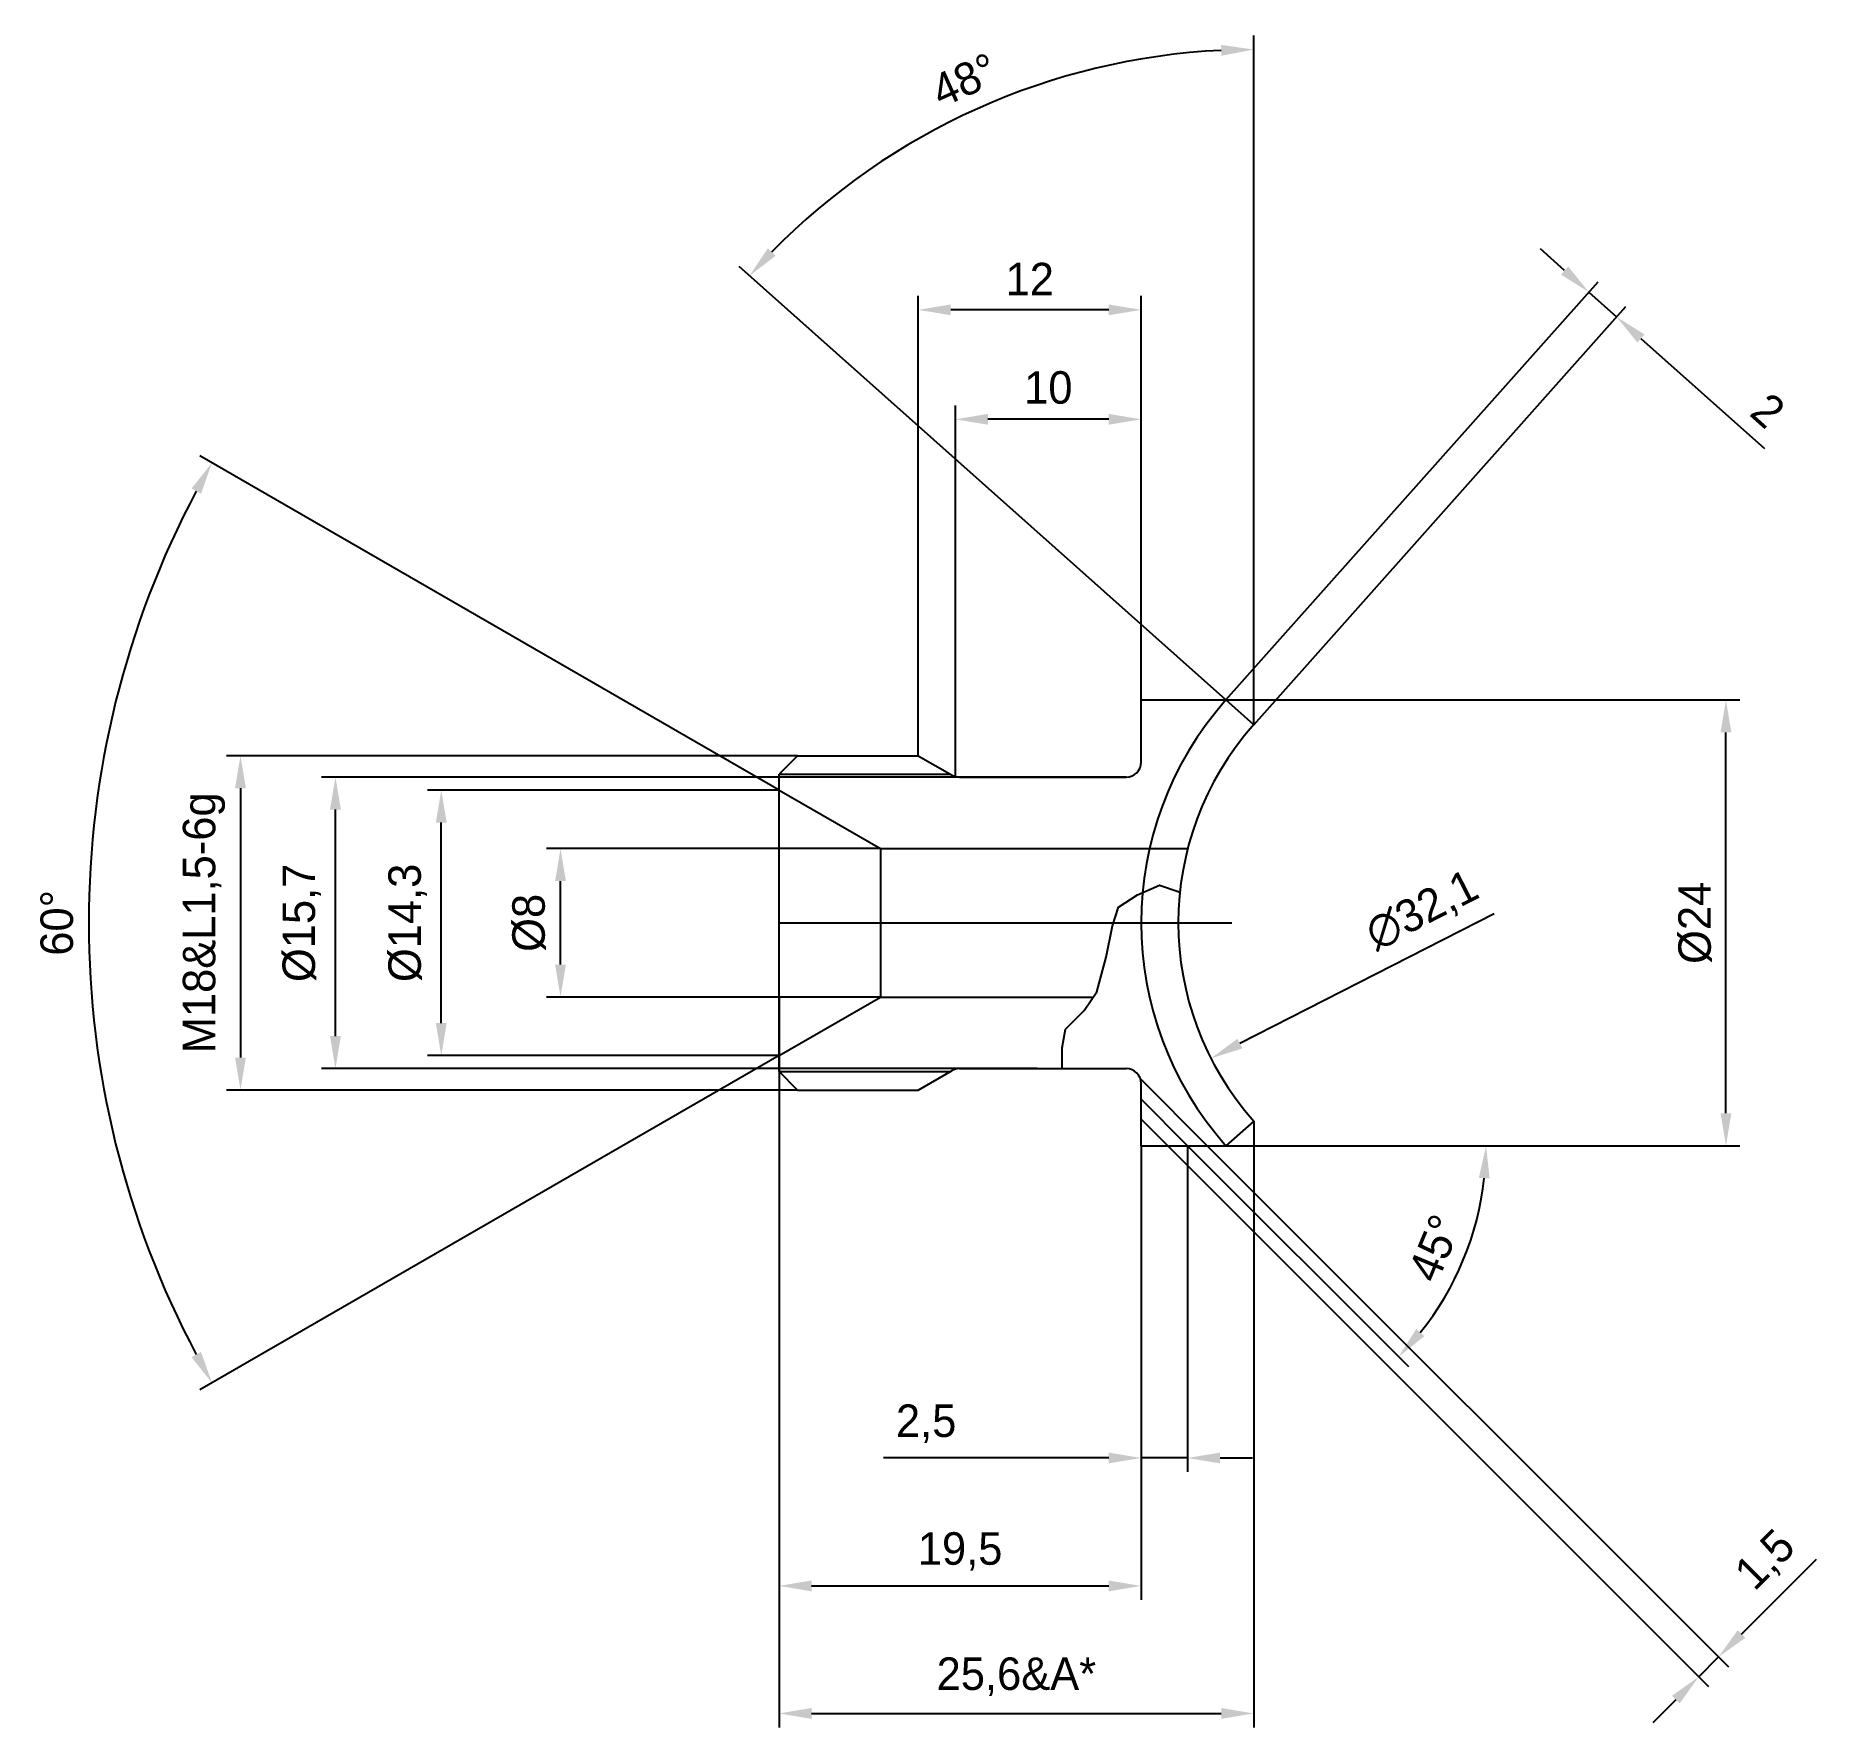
# Model space of a CAD drawing. Header units: millimetres. Extents: x -40 to 55.9, y -43.3 to 47.8.
import ezdxf

# ---------------------------------------------------------------- set-up
doc = ezdxf.new("R2010")
doc.units = ezdxf.units.MM
doc.styles.add('t', font='es_win.shx', dxfattribs={"bigfont": 'my_b_f.shx'})
doc.dimstyles.new('2_1', dxfattribs={"dimscale": 0.5, "dimtxt": 3.5, "dimasz": 3.5, "dimexe": 1.5, "dimexo": 0, "dimgap": 1.5, "dimtad": 1, "dimdec": 1, "dimtxsty": 't', "dimcen": 0, "dimadec": 0, "dimazin": 0, "dimtfac": 1, "dimtdec": 1, "dimtmove": 0, "dimatfit": 3, "dimfxl": 0, "dimarcsym": 0})

# ---------------------------------------------------------------- blocks, each defined once
blk = doc.blocks.new('*D1')
at = {"color": 0, "lineweight": -2}
blk.add_line((38.507, 0.489), (24.814, -6.502), dxfattribs=at)
at = {"color": 0}
blk.add_solid([(24.681, -6.243), (24.947, -6.762), (23.255, -7.298)], dxfattribs=at)
at = {"layer": 'Defpoints', "color": 0}
for p in [(51.845, 7.298), (23.255, -7.298)]:
    blk.add_point(p, dxfattribs=at)
at = {"color": 0, "insert": (34.663, 0.596), "char_height": 1.75, "attachment_point": 5, "rotation": 27.0467, "style": 't'}
blk.add_mtext('∅32,1', dxfattribs=at)
blk = doc.blocks.new('*D2')
at = {"color": 0, "lineweight": -2}
for p, q in [((1, 9), (-29.751, 9)), ((-29.001, 7.25), (-29.001, -7.25)), ((1, -9), (-29.751, -9))]:
    blk.add_line(p, q, dxfattribs=at)
at = {"color": 0}
for points in [[(-29.292, 7.25), (-28.709, 7.25), (-29.001, 9)], [(-29.292, -7.25), (-28.709, -7.25), (-29.001, -9)]]:
    blk.add_solid(points, dxfattribs=at)
at = {"layer": 'Defpoints', "color": 0}
for p in [(1, 9), (-29.001, -9), (1, -9)]:
    blk.add_point(p, dxfattribs=at)
at = {"color": 0, "insert": (-30.964, 0), "char_height": 1.75, "attachment_point": 5, "rotation": 90, "style": 't'}
blk.add_mtext('М18&L1,5-6g', dxfattribs=at)
blk = doc.blocks.new('*D3')
at = {"color": 0, "lineweight": -2}
for p, q in [((0, 7.15), (-18.937, 7.15)), ((-18.187, -5.4), (-18.187, 5.4)), ((0, -7.15), (-18.937, -7.15))]:
    blk.add_line(p, q, dxfattribs=at)
at = {"color": 0}
for points in [[(-18.478, 5.4), (-17.895, 5.4), (-18.187, 7.15)], [(-18.478, -5.4), (-17.895, -5.4), (-18.187, -7.15)]]:
    blk.add_solid(points, dxfattribs=at)
at = {"layer": 'Defpoints', "color": 0}
for p in [(-18.187, 7.15), (0, 7.15), (0, -7.15)]:
    blk.add_point(p, dxfattribs=at)
at = {"color": 0, "insert": (-19.999, 0), "char_height": 1.75, "attachment_point": 5, "rotation": 90, "style": 't'}
blk.add_mtext('%%c14,3', dxfattribs=at)
blk = doc.blocks.new('*D4')
at = {"color": 0, "lineweight": -2}
for p, q in [((5.456, 4), (-12.517, 4)), ((-11.767, -2.25), (-11.767, 2.25)), ((5.456, -4), (-12.517, -4))]:
    blk.add_line(p, q, dxfattribs=at)
at = {"color": 0}
for points in [[(-12.058, 2.25), (-11.475, 2.25), (-11.767, 4)], [(-12.058, -2.25), (-11.475, -2.25), (-11.767, -4)]]:
    blk.add_solid(points, dxfattribs=at)
at = {"layer": 'Defpoints', "color": 0}
for p in [(-11.767, 4), (5.456, 4), (5.456, -4)]:
    blk.add_point(p, dxfattribs=at)
at = {"color": 0, "insert": (-13.456, 0), "char_height": 1.75, "attachment_point": 5, "rotation": 90, "style": 't'}
blk.add_mtext('%%c8', dxfattribs=at)
blk = doc.blocks.new('*D5')
at = {"color": 0, "lineweight": -2}
for p, q in [((9.5, 7.85), (9.5, 27.861)), ((19.5, 12), (19.5, 27.861)), ((17.75, 27.111), (11.25, 27.111))]:
    blk.add_line(p, q, dxfattribs=at)
at = {"color": 0}
for points in [[(11.25, 27.403), (11.25, 26.819), (9.5, 27.111)], [(17.75, 27.403), (17.75, 26.819), (19.5, 27.111)]]:
    blk.add_solid(points, dxfattribs=at)
at = {"layer": 'Defpoints', "color": 0}
for p in [(9.5, 27.111), (19.5, 12), (9.5, 7.85)]:
    blk.add_point(p, dxfattribs=at)
at = {"color": 0, "insert": (14.5, 28.814), "char_height": 1.75, "attachment_point": 5, "style": 't'}
blk.add_mtext('10', dxfattribs=at)
blk = doc.blocks.new('*D6')
at = {"color": 0, "lineweight": -2}
for p, q in [((7.5, 9), (7.5, 33.755)), ((19.5, 12), (19.5, 33.755)), ((17.75, 33.005), (9.25, 33.005))]:
    blk.add_line(p, q, dxfattribs=at)
at = {"color": 0}
for points in [[(9.25, 33.296), (9.25, 32.713), (7.5, 33.005)], [(17.75, 33.296), (17.75, 32.713), (19.5, 33.005)]]:
    blk.add_solid(points, dxfattribs=at)
at = {"layer": 'Defpoints', "color": 0}
for p in [(7.5, 33.005), (19.5, 12), (7.5, 9)]:
    blk.add_point(p, dxfattribs=at)
at = {"color": 0, "insert": (13.5, 34.661), "char_height": 1.75, "attachment_point": 5, "style": 't'}
blk.add_mtext('12', dxfattribs=at)
blk = doc.blocks.new('*D7')
at = {"color": 0, "lineweight": -2}
for p, q in [((24.067, 12), (51.737, 12)), ((50.987, -10.25), (50.987, 10.25)), ((24.067, -12), (51.737, -12))]:
    blk.add_line(p, q, dxfattribs=at)
at = {"color": 0}
for points in [[(50.695, 10.25), (51.278, 10.25), (50.987, 12)], [(50.695, -10.25), (51.278, -10.25), (50.987, -12)]]:
    blk.add_solid(points, dxfattribs=at)
at = {"layer": 'Defpoints', "color": 0}
for p in [(24.067, 12), (50.987, 12), (24.067, -12)]:
    blk.add_point(p, dxfattribs=at)
at = {"color": 0, "insert": (49.33, 0), "char_height": 1.75, "attachment_point": 5, "rotation": 90, "style": 't'}
blk.add_mtext('%%c24', dxfattribs=at)
blk = doc.blocks.new('*D8')
at = {"color": 0, "lineweight": -2}
for p, q in [((18.7, 7.85), (-24.634, 7.85)), ((-23.884, -6.1), (-23.884, 6.1)), ((13.906, -7.85), (-24.634, -7.85))]:
    blk.add_line(p, q, dxfattribs=at)
at = {"color": 0}
for points in [[(-24.176, 6.1), (-23.593, 6.1), (-23.884, 7.85)], [(-24.176, -6.1), (-23.593, -6.1), (-23.884, -7.85)]]:
    blk.add_solid(points, dxfattribs=at)
at = {"layer": 'Defpoints', "color": 0}
for p in [(-23.884, 7.85), (18.7, 7.85), (13.906, -7.85)]:
    blk.add_point(p, dxfattribs=at)
at = {"color": 0, "insert": (-25.697, 0), "char_height": 1.75, "attachment_point": 5, "rotation": 90, "style": 't'}
blk.add_mtext('%%c15,7', dxfattribs=at)
blk = doc.blocks.new('*D10')
at = {"color": 0, "lineweight": -2}
for p, q in [((25.561, 20.961), (25.561, 47.769)), ((24.067, 12), (-2.152, 35.334))]:
    blk.add_line(p, q, dxfattribs=at)
blk.add_arc((25.561, 10.67), 36.348, 92.75879, 135.57269, dxfattribs=at)
at = {"color": 0}
for points in [[(23.804, 47.268), (23.818, 46.685), (25.561, 47.019)], [(-0.184, 35.915), (-0.61, 36.313), (-1.592, 34.835)]]:
    blk.add_solid(points, dxfattribs=at)
at = {"layer": 'Defpoints', "color": 0}
for p in [(15.474, 45.591), (25.561, 20.961), (24.067, 12), (25.561, 10.67), (25.561, 10.67)]:
    blk.add_point(p, dxfattribs=at)
at = {"color": 0, "insert": (9.989, 45.375), "char_height": 1.75, "attachment_point": 5, "rotation": 24.16574, "style": 't'}
blk.add_mtext('48°', dxfattribs=at)
blk = doc.blocks.new('*D11')
at = {"color": 0, "lineweight": -2}
for p, q in [((42.3, 35.12), (40.993, 36.283)), ((24.067, 12), (44.106, 34.517)), ((43.607, 33.956), (45.101, 32.627)), ((25.561, 10.67), (45.6, 33.187)), ((46.409, 31.463), (53.062, 25.542))]:
    blk.add_line(p, q, dxfattribs=at)
at = {"color": 0}
for points in [[(42.494, 35.338), (42.106, 34.902), (43.607, 33.956)], [(46.603, 31.681), (46.215, 31.245), (45.101, 32.627)]]:
    blk.add_solid(points, dxfattribs=at)
at = {"layer": 'Defpoints', "color": 0}
for p in [(43.607, 33.956), (24.067, 12), (25.561, 10.67)]:
    blk.add_point(p, dxfattribs=at)
at = {"color": 0, "insert": (53.252, 27.59), "char_height": 1.75, "attachment_point": 5, "rotation": 318.33149, "style": 't'}
blk.add_mtext('2', dxfattribs=at)
blk = doc.blocks.new('*D12')
at = {"color": 0, "lineweight": -2}
for p, q in [((0, -4), (0, -36.449)), ((19.5, -12), (19.5, -36.449)), ((1.75, -35.699), (17.75, -35.699))]:
    blk.add_line(p, q, dxfattribs=at)
at = {"color": 0}
for points in [[(1.75, -35.407), (1.75, -35.99), (0, -35.699)], [(17.75, -35.407), (17.75, -35.99), (19.5, -35.699)]]:
    blk.add_solid(points, dxfattribs=at)
at = {"layer": 'Defpoints', "color": 0}
for p in [(0, -4), (19.5, -12), (19.5, -35.699)]:
    blk.add_point(p, dxfattribs=at)
at = {"color": 0, "insert": (9.75, -33.847), "char_height": 1.75, "attachment_point": 5, "style": 't'}
blk.add_mtext('19,5', dxfattribs=at)
blk = doc.blocks.new('*D13')
at = {"color": 0, "lineweight": -2}
for p, q in [((19.5, -12), (19.5, -29.561)), ((22, -12), (22, -29.561)), ((17.75, -28.811), (5.633, -28.811)), ((22, -28.811), (19.5, -28.811)), ((23.75, -28.811), (25.5, -28.811))]:
    blk.add_line(p, q, dxfattribs=at)
at = {"color": 0}
for points in [[(17.75, -28.52), (17.75, -29.103), (19.5, -28.811)], [(23.75, -28.52), (23.75, -29.103), (22, -28.811)]]:
    blk.add_solid(points, dxfattribs=at)
at = {"layer": 'Defpoints', "color": 0}
for p in [(19.5, -12), (22, -12), (22, -28.811)]:
    blk.add_point(p, dxfattribs=at)
at = {"color": 0, "insert": (7.922, -26.968), "char_height": 1.75, "attachment_point": 5, "style": 't'}
blk.add_mtext('2,5', dxfattribs=at)
blk = doc.blocks.new('*D14')
at = {"color": 0, "lineweight": -2}
for p, q in [((20.939, -12), (50.056, -41.117)), ((23.061, -12), (51.117, -40.056)), ((51.824, -38.289), (55.857, -34.256)), ((49.526, -40.587), (50.587, -39.526)), ((48.289, -41.824), (47.051, -43.062))]:
    blk.add_line(p, q, dxfattribs=at)
at = {"color": 0}
for points in [[(51.618, -38.082), (52.03, -38.495), (50.587, -39.526)], [(48.082, -41.618), (48.495, -42.03), (49.526, -40.587)]]:
    blk.add_solid(points, dxfattribs=at)
at = {"layer": 'Defpoints', "color": 0}
for p in [(20.939, -12), (23.061, -12), (50.587, -39.526)]:
    blk.add_point(p, dxfattribs=at)
at = {"color": 0, "insert": (53.178, -34.372), "char_height": 1.75, "attachment_point": 5, "rotation": 45, "style": 't'}
blk.add_mtext('1,5', dxfattribs=at)
blk = doc.blocks.new('*D15')
at = {"color": 0, "lineweight": -2}
for p, q in [((22, -12), (33.893, -23.893)), ((24.067, -12), (38.819, -12))]:
    blk.add_line(p, q, dxfattribs=at)
blk.add_arc((22, -12), 16.069, 321.24305, 353.75695, dxfattribs=at)
at = {"color": 0}
for points in [[(37.682, -13.732), (38.265, -13.763), (38.069, -12)], [(34.748, -22.254), (34.313, -21.865), (33.362, -23.362)]]:
    blk.add_solid(points, dxfattribs=at)
at = {"layer": 'Defpoints', "color": 0}
for p in [(19.5, -9.5), (19.5, -12), (22, -12), (24.067, -12), (35.916, -20.034)]:
    blk.add_point(p, dxfattribs=at)
at = {"color": 0, "insert": (35.308, -17.512), "char_height": 1.75, "attachment_point": 5, "rotation": 67.5, "style": 't'}
blk.add_mtext('45°', dxfattribs=at)
blk = doc.blocks.new('*D16')
at = {"color": 0, "lineweight": -2}
for p, q in [((0, 7.15), (-31.179, 25.151)), ((0, -7.15), (-31.179, -25.151))]:
    blk.add_line(p, q, dxfattribs=at)
blk.add_arc((12.384, 0), 49.552, 152.02359, 207.97641, dxfattribs=at)
at = {"color": 0}
for points in [[(-31.632, 23.387), (-31.122, 23.104), (-30.529, 24.776)], [(-31.122, -23.104), (-31.632, -23.387), (-30.529, -24.776)]]:
    blk.add_solid(points, dxfattribs=at)
at = {"layer": 'Defpoints', "color": 0}
for p in [(-36.415, 8.605), (0, 7.15), (5.456, 4), (5.456, -4), (0, -7.15)]:
    blk.add_point(p, dxfattribs=at)
at = {"color": 0, "insert": (-38.881, 0), "char_height": 1.75, "attachment_point": 5, "rotation": 90, "style": 't'}
blk.add_mtext('60°', dxfattribs=at)
blk = doc.blocks.new('*D17')
at = {"color": 0, "lineweight": -2}
for p, q in [((0, -4), (0, -43.316)), ((25.561, -10.67), (25.561, -43.316)), ((1.75, -42.566), (23.811, -42.566))]:
    blk.add_line(p, q, dxfattribs=at)
at = {"color": 0}
for points in [[(1.75, -42.274), (1.75, -42.857), (0, -42.566)], [(23.811, -42.274), (23.811, -42.857), (25.561, -42.566)]]:
    blk.add_solid(points, dxfattribs=at)
at = {"layer": 'Defpoints', "color": 0}
for p in [(0, -4), (25.561, -10.67), (25.561, -42.566)]:
    blk.add_point(p, dxfattribs=at)
at = {"color": 0, "insert": (12.78, -40.587), "char_height": 1.75, "attachment_point": 5, "style": 't'}
blk.add_mtext('25,6&A*', dxfattribs=at)

msp = doc.modelspace()

# ---------------------------------------------------------------- linework, layer by layer
for p, q in [((25.561, 10.67), (25.561, 20.961)), ((19.5, 12), (24.067, 12)), ((19.5, 8.65), (19.5, 12)), ((25.561, 10.67), (24.067, 12)), ((1, 9), (0, 8)), ((1, 9), (7.5, 9)), ((7.5, 9), (9.315, 7.956)), ((0, -8), (0, 8)), ((0, 8), (9.239, 8)), ((9.714, 7.85), (18.7, 7.85)), ((0, 7.15), (5.456, 4)), ((5.456, 4), (22.006, 4)), ((5.456, 4), (5.456, -4)), ((0, 0), (24.375, 0)), ((0, -7.15), (5.456, -4)), ((5.456, -4), (16.91, -4)), ((0, -8), (9.239, -8)), ((1, -9), (0, -8)), ((7.5, -9), (9.315, -7.956)), ((9.714, -7.85), (18.7, -7.85)), ((23.061, -12), (19.5, -8.439)), ((1, -9), (7.5, -9)), ((19.5, -12), (19.5, -8.65)), ((22, -12), (19.5, -9.5)), ((20.939, -12), (19.5, -10.561)), ((25.561, -10.67), (24.067, -12)), ((19.5, -12), (24.067, -12))]:
    msp.add_line(p, q)
msp.add_lwpolyline([(15.237, -7.85), (15.254, -7.746), (15.254, -6.736), (15.423, -5.725), (16.434, -4.715), (17.108, -3.705), (17.613, -1.852), (17.95, -0.168), (18.287, 0.842), (19.298, 1.516), (20.478, 2.021), (21.489, 1.684), (21.584, 1.636)])
for centre, radius, start, end in [((37.55, 0), 18.05, 138.33149, 221.66851), ((37.55, 0), 16.05, 138.33149, 221.66851), ((18.7, 8.65), 0.8, 270, 0), ((9.714, 8.65), 0.8, 240.1011, 270), ((9.714, -8.65), 0.8, 90, 119.8989), ((18.7, -8.65), 0.8, 0, 90)]:
    msp.add_arc(centre, radius, start, end)

# ---------------------------------------------------------------- dimensions: what is measured, and where the dimension line sits
for base, line1, line2, picture, middle in [((15.474, 45.591), ((25.561, 10.67), (25.561, 20.961)), ((25.561, 10.67), (24.067, 12)), '*D10', (9.989, 45.375)), ((-36.415, 8.605), ((0, -7.15), (5.456, -4)), ((0, 7.15), (5.456, 4)), '*D16', (-38.881, 0)), ((35.916, -20.034), ((19.5, -12), (24.067, -12)), ((22, -12), (19.5, -9.5)), '*D15', (35.308, -17.512))]:
    dim = msp.add_angular_dim_2l(base=base, line1=line1, line2=line2, dimstyle='2_1')
    dim.commit()
    dim.dimension.update_dxf_attribs({"geometry": picture, "text_midpoint": middle})
for base, p1, p2, picture, middle in [((7.5, 33.005), (19.5, 12), (7.5, 9), '*D6', (13.5, 34.661)), ((9.5, 27.111), (19.5, 12), (9.5, 7.85), '*D5', (14.5, 28.814)), ((19.5, -35.699), (0, -4), (19.5, -12), '*D12', (9.75, -33.847))]:
    dim = msp.add_linear_dim(base=base, p1=p1, p2=p2, dimstyle='2_1')
    dim.commit()
    dim.dimension.update_dxf_attribs({"geometry": picture, "text_midpoint": middle})
dim = msp.add_linear_dim(base=(43.607, 33.956), p1=(25.561, 10.67), p2=(24.067, 12), angle=138.33149, dimstyle='2_1')
dim.commit()
dim.dimension.update_dxf_attribs({"geometry": '*D11', "text_midpoint": (52.151, 26.353), "dimtype": 161})
for base, p1, p2, text, picture, middle in [((50.987, 12), (24.067, -12), (24.067, 12), '%%c<>', '*D7', (49.33, 0)), ((-29.001, -9), (1, 9), (1, -9), 'М<>&L1,5-6g', '*D2', (-30.964, 0)), ((-23.884, 7.85), (13.906, -7.85), (18.7, 7.85), '%%c<>', '*D8', (-25.697, 0)), ((-18.187, 7.15), (0, -7.15), (0, 7.15), '%%c<>', '*D3', (-19.999, 0)), ((-11.767, 4), (5.456, -4), (5.456, 4), '%%c<>', '*D4', (-13.456, 0))]:
    dim = msp.add_linear_dim(base=base, p1=p1, p2=p2, angle=90, text=text, dimstyle='2_1')
    dim.commit()
    dim.dimension.update_dxf_attribs({"geometry": picture, "text_midpoint": middle})
dim = msp.add_diameter_dim_2p(p1=(51.845, 7.298), p2=(23.255, -7.298), dimstyle='2_1')
dim.commit()
dim.dimension.update_dxf_attribs({"geometry": '*D1', "text_midpoint": (35.502, -1.046), "dimtype": 163})
dim = msp.add_linear_dim(base=(25.561, -42.566), p1=(0, -4), p2=(25.561, -10.67), text='<>&A*', dimstyle='2_1')
dim.commit()
dim.dimension.update_dxf_attribs({"geometry": '*D17', "text_midpoint": (12.78, -40.587)})
dim = msp.add_linear_dim(base=(22, -28.811), p1=(19.5, -12), p2=(22, -12), dimstyle='2_1')
dim.commit()
dim.dimension.update_dxf_attribs({"geometry": '*D13', "text_midpoint": (7.922, -28.811), "dimtype": 160})
dim = msp.add_linear_dim(base=(50.587, -39.526), p1=(20.939, -12), p2=(23.061, -12), angle=45, dimstyle='2_1')
dim.commit()
dim.dimension.update_dxf_attribs({"geometry": '*D14', "text_midpoint": (53.178, -34.372)})

doc.saveas('drawing.dxf')
